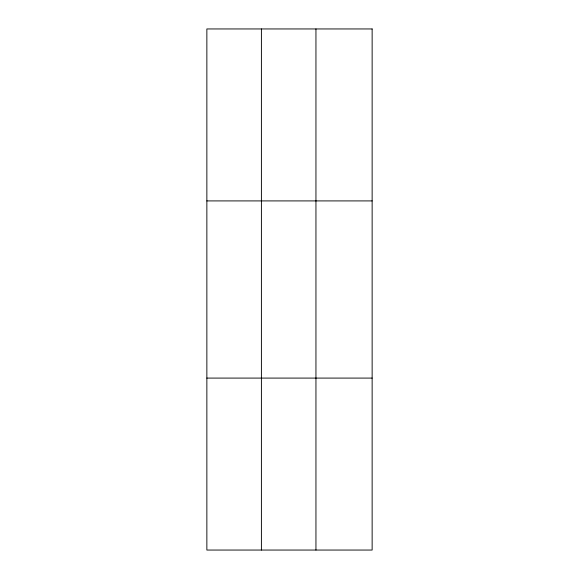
<?xml version="1.0" encoding="UTF-8"?>
<svg xmlns="http://www.w3.org/2000/svg" width="579" height="579" viewBox="0 0 579 579"><rect width="100%" height="100%" fill="white"/><g stroke="black" fill="none" stroke-linecap="round" stroke-linejoin="round"><path stroke-width="0.87" d="M261.404 28.95L261.404 550.05M315.946 28.95L315.946 550.05M206.862 200.913L372.138 200.913M206.862 378.087L372.138 378.087M372.138 28.95L372.138 550.05L206.862 550.05L206.862 28.95L372.138 28.95"/></g></svg>
